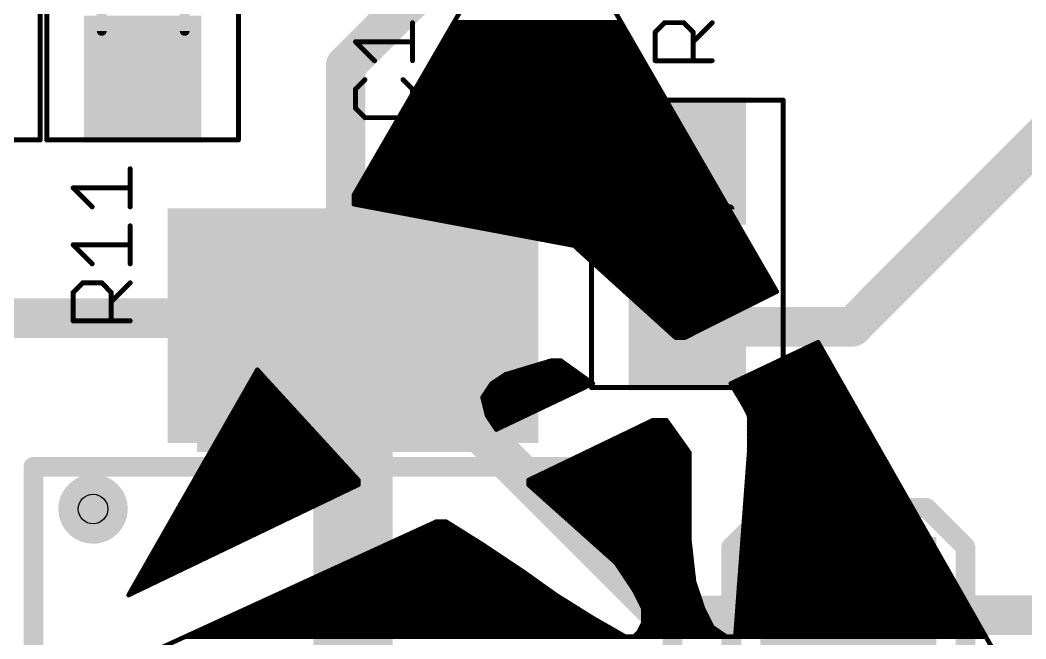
# Model space of a CAD drawing. Header units: inches. Extents: x 45 to 322, y 27 to 227.
# Drawn here: x 291.85 to 302.17, y 82.46 to 88.8 of the extents above; entities that cross this region are included whole.
import ezdxf

# ---------------------------------------------------------------- set-up
doc = ezdxf.new("R2010")
doc.units = ezdxf.units.IN
doc.header["$MEASUREMENT"] = 0
for name, color, linetype in [('1', 22, 'Continuous'), ('18', 82, 'Continuous'), ('21', 253, 'Continuous'), ('22', 253, 'Continuous'), ('23', 7, 'Continuous'), ('25', 253, 'Continuous'), ('29', 253, 'Continuous'), ('31', 253, 'Continuous'), ('35', 253, 'Continuous'), ('39', 22, 'Continuous'), ('44', 253, 'Continuous'), ('51', 253, 'Continuous')]:
    doc.layers.add(name, color=color, linetype=linetype)

# ---------------------------------------------------------------- blocks, each defined once
blk = doc.blocks.new('RECT')
blk.add_solid([(-0.5, -0.5), (0.5, -0.5), (-0.5, 0.5), (0.5, 0.5)])
blk = doc.blocks.new('ROUNDV')
at = {"const_width": 0.5}
blk.add_lwpolyline([(0, -0.25, 1), (0, 0.25, 1), (0, -0.25)], format="xyb", dxfattribs=at)

msp = doc.modelspace()

# ---------------------------------------------------------------- linework, layer by layer
msp.add_spline([(284.592, 226.968), (322.092, 126.968), (284.592, 26.968)], degree=3)
at = {"layer": '1'}
for points, const_width in [([(295.192, 88.339), (296.157, 89.304)], 0.406), ([(295.192, 85.748), (295.192, 88.339)], 0.406), ([(300.387, 85.66), (302.507, 87.78)], 0.406), ([(295.268, 85.672), (295.268, 79.474)], 0.813), ([(290.061, 85.748), (295.192, 85.748)], 0.406), ([(295.192, 85.748), (295.268, 85.672)], 0.406), ([(295.268, 85.672), (295.471, 85.672)], 0.406), ([(295.471, 85.672), (298.443, 82.7)], 0.406), ([(298.697, 85.66), (300.387, 85.66)], 0.406), ([(298.443, 82.7), (300.345, 82.7)], 0.406), ([(300.345, 82.7), (300.348, 82.703)], 0.406), ([(300.348, 82.703), (302.613, 82.703)], 0.406)]:
    msp.add_lwpolyline(points, dxfattribs=dict(at, const_width=const_width))
for points, const_width in [([(295.294, 88.339, 1), (295.09, 88.339)], 0.203), ([(295.12, 88.411, 1), (295.264, 88.267)], 0.203), ([(295.471, 85.672, 1), (295.065, 85.672)], 0.406), ([(295.264, 85.82, 1), (295.12, 85.676)], 0.203), ([(295.192, 85.646, 1), (295.192, 85.849)], 0.203), ([(295.09, 85.748, 1), (295.294, 85.748)], 0.203), ([(295.268, 85.773, 1), (295.268, 85.57)], 0.203), ([(295.196, 85.6, 1), (295.34, 85.744)], 0.203), ([(295.543, 85.744, 1), (295.399, 85.6)], 0.203), ([(295.471, 85.57, 1), (295.471, 85.773)], 0.203), ([(298.697, 85.761, 1), (298.697, 85.558)], 0.203), ([(300.315, 85.732, 1), (300.459, 85.588)], 0.203), ([(300.387, 85.558, 1), (300.387, 85.761)], 0.203), ([(298.443, 82.801, 1), (298.443, 82.598)], 0.203), ([(298.371, 82.628, 1), (298.515, 82.772)], 0.203), ([(300.273, 82.772, 1), (300.417, 82.628)], 0.203), ([(300.348, 82.804, 1), (300.348, 82.601)], 0.203), ([(300.42, 82.631, 1), (300.276, 82.775)], 0.203), ([(300.345, 82.598, 1), (300.345, 82.801)], 0.203)]:
    msp.add_lwpolyline(points, format="xyb", dxfattribs=dict(at, const_width=const_width))
at = {"layer": '21', "const_width": 0.203}
for points in [[(291.991, 80.922), (291.991, 84.224)], [(291.991, 84.224), (298.545, 84.224)], [(298.545, 84.224), (298.545, 80.922)], [(299.548, 83.803), (299.148, 83.403)], [(301.148, 83.803), (299.548, 83.803)], [(301.548, 83.403), (301.148, 83.803)], [(299.148, 83.403), (299.148, 82.303)], [(301.548, 82.303), (301.548, 83.403)]]:
    msp.add_lwpolyline(points, dxfattribs=at)
at = {"layer": '21', "const_width": 0.102}
for points in [[(292.042, 84.224, 1), (291.941, 84.224)], [(291.991, 84.275, 1), (291.991, 84.173)], [(298.595, 84.224, 1), (298.494, 84.224)], [(298.545, 84.173, 1), (298.545, 84.275)], [(299.548, 83.854, 1), (299.548, 83.752)], [(299.584, 83.767, 1), (299.512, 83.839)], [(301.184, 83.839, 1), (301.112, 83.767)], [(301.148, 83.752, 1), (301.148, 83.854)], [(299.199, 83.403, 1), (299.097, 83.403)], [(299.112, 83.439, 1), (299.184, 83.367)], [(301.599, 83.403, 1), (301.497, 83.403)], [(301.512, 83.367, 1), (301.584, 83.439)]]:
    msp.add_lwpolyline(points, format="xyb", dxfattribs=at)
at = {"layer": '22', "const_width": 0.047}
for points in [[(297.162, 90.264), (295.276, 87.011)], [(299.613, 86.021), (297.162, 90.264)], [(298.046, 88.734), (296.275, 88.734)], [(298.018, 88.781), (296.302, 88.781)], [(298.127, 88.593), (296.193, 88.593)], [(298.1, 88.64), (296.22, 88.64)], [(298.073, 88.687), (296.248, 88.687)], [(298.181, 88.499), (296.139, 88.499)], [(298.154, 88.546), (296.166, 88.546)], [(298.236, 88.405), (296.084, 88.405)], [(298.208, 88.452), (296.111, 88.452)], [(298.29, 88.311), (296.03, 88.311)], [(298.263, 88.358), (296.057, 88.358)], [(298.344, 88.217), (295.975, 88.217)], [(298.317, 88.264), (296.002, 88.264)], [(298.426, 88.076), (295.893, 88.076)], [(298.399, 88.123), (295.921, 88.123)], [(298.371, 88.17), (295.948, 88.17)], [(298.48, 87.982), (295.839, 87.982)], [(298.453, 88.029), (295.866, 88.029)], [(298.534, 87.888), (295.784, 87.888)], [(298.507, 87.935), (295.812, 87.935)], [(298.589, 87.794), (295.73, 87.794)], [(298.561, 87.841), (295.757, 87.841)], [(298.643, 87.7), (295.675, 87.7)], [(298.616, 87.747), (295.703, 87.747)], [(298.724, 87.559), (295.594, 87.559)], [(298.697, 87.606), (295.621, 87.606)], [(298.67, 87.653), (295.648, 87.653)], [(298.779, 87.465), (295.539, 87.465)], [(298.752, 87.512), (295.566, 87.512)], [(298.833, 87.371), (295.485, 87.371)], [(298.806, 87.418), (295.512, 87.418)], [(298.887, 87.277), (295.43, 87.277)], [(298.86, 87.324), (295.458, 87.324)], [(298.942, 87.183), (295.376, 87.183)], [(298.915, 87.23), (295.403, 87.23)], [(299.023, 87.042), (295.294, 87.042)], [(298.996, 87.089), (295.321, 87.089)], [(298.969, 87.136), (295.349, 87.136)], [(295.276, 87.011), (295.276, 86.917)], [(299.05, 86.995), (295.276, 86.995)], [(299.077, 86.948), (295.276, 86.948)], [(295.276, 86.917), (297.539, 86.492)], [(299.105, 86.901), (295.36, 86.901)], [(299.132, 86.854), (295.61, 86.854)], [(299.159, 86.807), (295.861, 86.807)], [(299.186, 86.76), (296.112, 86.76)], [(299.213, 86.713), (296.362, 86.713)], [(299.24, 86.666), (296.613, 86.666)], [(299.268, 86.619), (296.864, 86.619)], [(299.295, 86.572), (297.114, 86.572)], [(299.322, 86.525), (297.365, 86.525)], [(297.539, 86.492), (297.586, 86.445)], [(299.349, 86.478), (297.553, 86.478)], [(297.586, 86.445), (298.576, 85.549)], [(299.376, 86.431), (297.602, 86.431)], [(299.403, 86.384), (297.654, 86.384)], [(299.43, 86.337), (297.706, 86.337)], [(299.458, 86.29), (297.758, 86.29)], [(299.485, 86.243), (297.81, 86.243)], [(299.512, 86.196), (297.861, 86.196)], [(299.539, 86.149), (297.913, 86.149)], [(299.566, 86.102), (297.965, 86.102)], [(299.593, 86.055), (298.017, 86.055)], [(299.587, 86.008), (298.069, 86.008)], [(298.67, 85.549), (299.613, 86.021)], [(299.493, 85.961), (298.121, 85.961)], [(299.399, 85.914), (298.173, 85.914)], [(299.305, 85.867), (298.225, 85.867)], [(299.211, 85.82), (298.277, 85.82)], [(299.117, 85.773), (298.329, 85.773)], [(299.023, 85.726), (298.381, 85.726)], [(298.929, 85.679), (298.433, 85.679)], [(298.835, 85.632), (298.485, 85.632)], [(298.741, 85.585), (298.537, 85.585)], [(298.576, 85.549), (298.67, 85.549)], [(300.037, 85.502), (299.142, 85.078)], [(300.044, 85.491), (300.013, 85.491)], [(302.159, 81.778), (300.037, 85.502)], [(300.097, 85.397), (299.815, 85.397)], [(300.071, 85.444), (299.914, 85.444)], [(297.303, 85.314), (296.832, 85.172)], [(297.413, 85.303), (297.267, 85.303)], [(297.397, 85.314), (297.303, 85.314)], [(297.727, 85.078), (297.397, 85.314)], [(300.151, 85.303), (299.616, 85.303)], [(300.124, 85.35), (299.716, 85.35)], [(294.286, 85.219), (292.966, 82.91)], [(294.296, 85.209), (294.28, 85.209)], [(295.323, 84.088), (294.286, 85.219)], [(297.544, 85.209), (296.953, 85.209)], [(297.478, 85.256), (297.11, 85.256)], [(300.204, 85.209), (299.418, 85.209)], [(300.178, 85.256), (299.517, 85.256)], [(294.382, 85.115), (294.226, 85.115)], [(294.339, 85.162), (294.253, 85.162)], [(296.69, 85.078), (296.596, 84.937)], [(296.832, 85.172), (296.69, 85.078)], [(296.737, 84.607), (297.727, 85.078)], [(297.676, 85.115), (296.745, 85.115)], [(297.61, 85.162), (296.816, 85.162)], [(299.142, 85.078), (299.283, 84.842)], [(300.258, 85.115), (299.219, 85.115)], [(300.231, 85.162), (299.319, 85.162)], [(294.511, 84.974), (294.146, 84.974)], [(294.468, 85.021), (294.173, 85.021)], [(294.425, 85.068), (294.199, 85.068)], [(297.509, 84.974), (296.621, 84.974)], [(297.607, 85.021), (296.652, 85.021)], [(297.706, 85.068), (296.683, 85.068)], [(300.285, 85.068), (299.148, 85.068)], [(300.312, 85.021), (299.176, 85.021)], [(300.338, 84.974), (299.204, 84.974)], [(294.597, 84.88), (294.092, 84.88)], [(294.554, 84.927), (294.119, 84.927)], [(296.596, 84.937), (296.643, 84.748)], [(297.41, 84.927), (296.598, 84.927)], [(297.311, 84.88), (296.61, 84.88)], [(300.365, 84.927), (299.232, 84.927)], [(300.392, 84.88), (299.261, 84.88)], [(294.684, 84.786), (294.038, 84.786)], [(294.64, 84.833), (294.065, 84.833)], [(297.212, 84.833), (296.622, 84.833)], [(297.114, 84.786), (296.634, 84.786)], [(299.283, 84.842), (299.33, 84.748)], [(300.419, 84.833), (299.288, 84.833)], [(300.445, 84.786), (299.311, 84.786)], [(294.77, 84.692), (293.985, 84.692)], [(294.727, 84.739), (294.011, 84.739)], [(296.643, 84.748), (296.737, 84.607)], [(297.015, 84.739), (296.649, 84.739)], [(296.916, 84.692), (296.681, 84.692)], [(298.34, 84.701), (297.067, 84.088)], [(298.488, 84.692), (298.322, 84.692)], [(298.482, 84.701), (298.34, 84.701)], [(298.717, 84.371), (298.482, 84.701)], [(299.33, 84.748), (299.33, 84.371)], [(300.472, 84.739), (299.33, 84.739)], [(300.499, 84.692), (299.33, 84.692)], [(294.856, 84.598), (293.931, 84.598)], [(294.813, 84.645), (293.958, 84.645)], [(296.818, 84.645), (296.712, 84.645)], [(298.555, 84.598), (298.126, 84.598)], [(298.522, 84.645), (298.224, 84.645)], [(300.526, 84.645), (299.33, 84.645)], [(300.553, 84.598), (299.33, 84.598)], [(294.942, 84.504), (293.877, 84.504)], [(294.899, 84.551), (293.904, 84.551)], [(298.622, 84.504), (297.931, 84.504)], [(298.589, 84.551), (298.029, 84.551)], [(300.579, 84.551), (299.33, 84.551)], [(300.606, 84.504), (299.33, 84.504)], [(295.071, 84.363), (293.797, 84.363)], [(295.028, 84.41), (293.823, 84.41)], [(294.985, 84.457), (293.85, 84.457)], [(298.717, 84.363), (297.638, 84.363)], [(298.69, 84.41), (297.736, 84.41)], [(298.656, 84.457), (297.833, 84.457)], [(298.717, 83.475), (298.717, 84.371)], [(299.33, 84.371), (299.189, 82.485)], [(300.686, 84.363), (299.33, 84.363)], [(300.633, 84.457), (299.33, 84.457)], [(300.66, 84.41), (299.33, 84.41)], [(295.157, 84.269), (293.743, 84.269)], [(295.114, 84.316), (293.77, 84.316)], [(298.717, 84.269), (297.443, 84.269)], [(298.717, 84.316), (297.541, 84.316)], [(300.74, 84.269), (299.322, 84.269)], [(300.713, 84.316), (299.326, 84.316)], [(295.244, 84.175), (293.689, 84.175)], [(295.201, 84.222), (293.716, 84.222)], [(298.717, 84.175), (297.248, 84.175)], [(298.717, 84.222), (297.345, 84.222)], [(300.793, 84.175), (299.315, 84.175)], [(300.767, 84.222), (299.319, 84.222)], [(295.323, 84.081), (293.635, 84.081)], [(295.287, 84.128), (293.662, 84.128)], [(295.323, 84.041), (295.323, 84.088)], [(297.067, 84.088), (297.067, 84.041)], [(298.717, 84.081), (297.067, 84.081)], [(298.717, 84.128), (297.15, 84.128)], [(300.847, 84.081), (299.308, 84.081)], [(300.82, 84.128), (299.312, 84.128)], [(292.966, 82.91), (295.323, 84.041)], [(295.21, 83.987), (293.582, 83.987)], [(295.308, 84.034), (293.609, 84.034)], [(297.067, 84.041), (297.963, 83.24)], [(298.717, 84.034), (297.075, 84.034)], [(298.717, 83.987), (297.128, 83.987)], [(300.901, 83.987), (299.301, 83.987)], [(300.874, 84.034), (299.305, 84.034)], [(294.917, 83.846), (293.501, 83.846)], [(295.015, 83.893), (293.528, 83.893)], [(295.113, 83.94), (293.555, 83.94)], [(298.717, 83.94), (297.18, 83.94)], [(298.717, 83.893), (297.233, 83.893)], [(298.717, 83.846), (297.285, 83.846)], [(300.981, 83.846), (299.291, 83.846)], [(300.954, 83.893), (299.294, 83.893)], [(300.927, 83.94), (299.298, 83.94)], [(294.721, 83.752), (293.447, 83.752)], [(294.819, 83.799), (293.474, 83.799)], [(298.717, 83.799), (297.338, 83.799)], [(298.717, 83.752), (297.391, 83.752)], [(301.034, 83.752), (299.284, 83.752)], [(301.008, 83.799), (299.287, 83.799)], [(296.125, 83.664), (292.212, 81.872)], [(294.525, 83.658), (293.394, 83.658)], [(294.623, 83.705), (293.421, 83.705)], [(296.228, 83.658), (296.112, 83.658)], [(296.219, 83.664), (296.125, 83.664)], [(296.596, 83.428), (296.219, 83.664)], [(298.717, 83.705), (297.443, 83.705)], [(298.717, 83.658), (297.496, 83.658)], [(301.088, 83.658), (299.277, 83.658)], [(301.061, 83.705), (299.28, 83.705)], [(294.329, 83.564), (293.34, 83.564)], [(294.427, 83.611), (293.367, 83.611)], [(296.379, 83.564), (295.906, 83.564)], [(296.303, 83.611), (296.009, 83.611)], [(298.717, 83.611), (297.548, 83.611)], [(298.717, 83.564), (297.601, 83.564)], [(301.141, 83.564), (299.27, 83.564)], [(301.115, 83.611), (299.273, 83.611)], [(294.133, 83.47), (293.286, 83.47)], [(294.231, 83.517), (293.313, 83.517)], [(296.529, 83.47), (295.701, 83.47)], [(296.454, 83.517), (295.804, 83.517)], [(297.02, 83.145), (296.596, 83.428)], [(298.717, 83.517), (297.653, 83.517)], [(298.718, 83.47), (297.706, 83.47)], [(298.764, 83.051), (298.717, 83.475)], [(301.195, 83.47), (299.263, 83.47)], [(301.168, 83.517), (299.266, 83.517)], [(293.84, 83.329), (293.206, 83.329)], [(293.938, 83.376), (293.233, 83.376)], [(294.035, 83.423), (293.259, 83.423)], [(296.745, 83.329), (295.393, 83.329)], [(296.674, 83.376), (295.496, 83.376)], [(296.604, 83.423), (295.598, 83.423)], [(298.723, 83.423), (297.758, 83.423)], [(298.728, 83.376), (297.811, 83.376)], [(298.734, 83.329), (297.863, 83.329)], [(301.275, 83.329), (299.252, 83.329)], [(301.249, 83.376), (299.256, 83.376)], [(301.222, 83.423), (299.259, 83.423)], [(293.644, 83.235), (293.152, 83.235)], [(293.742, 83.282), (293.179, 83.282)], [(296.886, 83.235), (295.188, 83.235)], [(296.815, 83.282), (295.29, 83.282)], [(298.739, 83.282), (297.916, 83.282)], [(297.963, 83.24), (298.152, 82.957)], [(298.744, 83.235), (297.966, 83.235)], [(301.329, 83.235), (299.245, 83.235)], [(301.302, 83.282), (299.248, 83.282)], [(293.448, 83.141), (293.098, 83.141)], [(293.546, 83.188), (293.125, 83.188)], [(297.026, 83.141), (294.982, 83.141)], [(296.956, 83.188), (295.085, 83.188)], [(297.35, 82.91), (297.02, 83.145)], [(298.749, 83.188), (297.998, 83.188)], [(298.754, 83.141), (298.029, 83.141)], [(301.382, 83.141), (299.238, 83.141)], [(301.356, 83.188), (299.241, 83.188)], [(293.252, 83.047), (293.045, 83.047)], [(293.35, 83.094), (293.071, 83.094)], [(297.158, 83.047), (294.777, 83.047)], [(297.092, 83.094), (294.88, 83.094)], [(298.76, 83.094), (298.06, 83.094)], [(298.766, 83.047), (298.092, 83.047)], [(298.859, 82.768), (298.764, 83.051)], [(301.436, 83.047), (299.231, 83.047)], [(301.409, 83.094), (299.234, 83.094)], [(293.056, 82.953), (292.991, 82.953)], [(293.154, 83), (293.018, 83)], [(297.29, 82.953), (294.572, 82.953)], [(297.224, 83), (294.674, 83)], [(298.781, 83), (298.123, 83)], [(298.152, 82.957), (298.246, 82.768)], [(298.797, 82.953), (298.154, 82.953)], [(301.49, 82.953), (299.224, 82.953)], [(301.463, 83), (299.227, 83)], [(297.507, 82.812), (294.264, 82.812)], [(297.431, 82.859), (294.366, 82.859)], [(297.356, 82.906), (294.469, 82.906)], [(297.727, 82.674), (297.35, 82.91)], [(298.813, 82.906), (298.177, 82.906)], [(298.829, 82.859), (298.201, 82.859)], [(298.844, 82.812), (298.224, 82.812)], [(301.57, 82.812), (299.213, 82.812)], [(301.543, 82.859), (299.217, 82.859)], [(301.516, 82.906), (299.22, 82.906)], [(297.657, 82.718), (294.058, 82.718)], [(297.582, 82.765), (294.161, 82.765)], [(298.246, 82.768), (298.246, 82.627)], [(298.86, 82.765), (298.246, 82.765)], [(298.884, 82.718), (298.246, 82.718)], [(298.953, 82.58), (298.859, 82.768)], [(301.623, 82.718), (299.206, 82.718)], [(301.597, 82.765), (299.21, 82.765)], [(297.815, 82.624), (293.853, 82.624)], [(297.733, 82.671), (293.956, 82.671)], [(298.057, 82.485), (297.727, 82.674)], [(298.246, 82.627), (298.199, 82.532)], [(298.931, 82.624), (298.245, 82.624)], [(298.907, 82.671), (298.246, 82.671)], [(301.677, 82.624), (299.199, 82.624)], [(301.65, 82.671), (299.203, 82.671)], [(297.979, 82.53), (293.648, 82.53)], [(297.897, 82.577), (293.75, 82.577)], [(298.199, 82.532), (298.152, 82.485)], [(299.028, 82.53), (298.196, 82.53)], [(298.957, 82.577), (298.221, 82.577)], [(299.094, 82.485), (298.953, 82.58)], [(301.73, 82.53), (299.192, 82.53)], [(301.704, 82.577), (299.196, 82.577)], [(301.757, 82.483), (293.545, 82.483)], [(298.152, 82.485), (298.057, 82.485)], [(299.189, 82.485), (299.094, 82.485)]]:
    msp.add_lwpolyline(points, dxfattribs=at)
at = {"layer": '22', "const_width": 0.0235}
for points in [[(296.275, 88.746, 1), (296.275, 88.722)], [(296.302, 88.793, 1), (296.302, 88.769)], [(298.018, 88.769, 1), (298.018, 88.793)], [(298.046, 88.722, 1), (298.046, 88.746)], [(296.193, 88.605, 1), (296.193, 88.581)], [(296.22, 88.652, 1), (296.22, 88.628)], [(296.248, 88.699, 1), (296.248, 88.675)], [(298.073, 88.675, 1), (298.073, 88.699)], [(298.1, 88.628, 1), (298.1, 88.652)], [(298.127, 88.581, 1), (298.127, 88.605)], [(296.139, 88.511, 1), (296.139, 88.487)], [(296.166, 88.558, 1), (296.166, 88.534)], [(298.154, 88.534, 1), (298.154, 88.558)], [(298.181, 88.487, 1), (298.181, 88.511)], [(296.084, 88.417, 1), (296.084, 88.393)], [(296.111, 88.464, 1), (296.111, 88.44)], [(298.208, 88.44, 1), (298.208, 88.464)], [(298.236, 88.393, 1), (298.236, 88.417)], [(296.03, 88.323, 1), (296.03, 88.299)], [(296.057, 88.37, 1), (296.057, 88.346)], [(298.263, 88.346, 1), (298.263, 88.37)], [(298.29, 88.299, 1), (298.29, 88.323)], [(295.975, 88.229, 1), (295.975, 88.205)], [(296.002, 88.276, 1), (296.002, 88.252)], [(298.317, 88.252, 1), (298.317, 88.276)], [(298.344, 88.205, 1), (298.344, 88.229)], [(295.893, 88.088, 1), (295.893, 88.064)], [(295.921, 88.135, 1), (295.921, 88.111)], [(295.948, 88.182, 1), (295.948, 88.158)], [(298.371, 88.158, 1), (298.371, 88.182)], [(298.399, 88.111, 1), (298.399, 88.135)], [(298.426, 88.064, 1), (298.426, 88.088)], [(295.839, 87.994, 1), (295.839, 87.97)], [(295.866, 88.041, 1), (295.866, 88.017)], [(298.453, 88.017, 1), (298.453, 88.041)], [(298.48, 87.97, 1), (298.48, 87.994)], [(295.784, 87.9, 1), (295.784, 87.876)], [(295.812, 87.947, 1), (295.812, 87.923)], [(298.507, 87.923, 1), (298.507, 87.947)], [(298.534, 87.876, 1), (298.534, 87.9)], [(295.73, 87.806, 1), (295.73, 87.782)], [(295.757, 87.853, 1), (295.757, 87.829)], [(298.561, 87.829, 1), (298.561, 87.853)], [(298.589, 87.782, 1), (298.589, 87.806)], [(295.675, 87.712, 1), (295.675, 87.688)], [(295.703, 87.759, 1), (295.703, 87.735)], [(298.616, 87.735, 1), (298.616, 87.759)], [(298.643, 87.688, 1), (298.643, 87.712)], [(295.594, 87.571, 1), (295.594, 87.547)], [(295.621, 87.618, 1), (295.621, 87.594)], [(295.648, 87.665, 1), (295.648, 87.641)], [(298.67, 87.641, 1), (298.67, 87.665)], [(298.697, 87.594, 1), (298.697, 87.618)], [(298.724, 87.547, 1), (298.724, 87.571)], [(295.539, 87.477, 1), (295.539, 87.453)], [(295.566, 87.524, 1), (295.566, 87.5)], [(298.752, 87.5, 1), (298.752, 87.524)], [(298.779, 87.453, 1), (298.779, 87.477)], [(295.485, 87.383, 1), (295.485, 87.359)], [(295.512, 87.43, 1), (295.512, 87.406)], [(298.806, 87.406, 1), (298.806, 87.43)], [(298.833, 87.359, 1), (298.833, 87.383)], [(295.43, 87.289, 1), (295.43, 87.265)], [(295.458, 87.336, 1), (295.458, 87.312)], [(298.86, 87.312, 1), (298.86, 87.336)], [(298.887, 87.265, 1), (298.887, 87.289)], [(295.376, 87.195, 1), (295.376, 87.171)], [(295.403, 87.242, 1), (295.403, 87.218)], [(298.915, 87.218, 1), (298.915, 87.242)], [(298.942, 87.171, 1), (298.942, 87.195)], [(295.294, 87.054, 1), (295.294, 87.03)], [(295.321, 87.101, 1), (295.321, 87.077)], [(295.349, 87.148, 1), (295.349, 87.124)], [(298.969, 87.124, 1), (298.969, 87.148)], [(298.996, 87.077, 1), (298.996, 87.101)], [(299.023, 87.03, 1), (299.023, 87.054)], [(295.288, 87.011, 1), (295.264, 87.011)], [(295.266, 87.017, 1), (295.286, 87.005)], [(295.276, 87.007, 1), (295.276, 86.983)], [(295.276, 86.96, 1), (295.276, 86.936)], [(299.05, 86.983, 1), (299.05, 87.007)], [(299.077, 86.936, 1), (299.077, 86.96)], [(295.278, 86.928, 1), (295.274, 86.905)], [(295.264, 86.917, 1), (295.288, 86.917)], [(295.36, 86.913, 1), (295.36, 86.889)], [(295.61, 86.866, 1), (295.61, 86.842)], [(299.105, 86.889, 1), (299.105, 86.913)], [(299.132, 86.842, 1), (299.132, 86.866)], [(295.861, 86.819, 1), (295.861, 86.795)], [(296.112, 86.772, 1), (296.112, 86.748)], [(299.159, 86.795, 1), (299.159, 86.819)], [(299.186, 86.748, 1), (299.186, 86.772)], [(296.362, 86.725, 1), (296.362, 86.701)], [(296.613, 86.678, 1), (296.613, 86.654)], [(299.213, 86.701, 1), (299.213, 86.725)], [(299.24, 86.654, 1), (299.24, 86.678)], [(296.864, 86.631, 1), (296.864, 86.607)], [(297.114, 86.584, 1), (297.114, 86.56)], [(297.365, 86.537, 1), (297.365, 86.513)], [(299.268, 86.607, 1), (299.268, 86.631)], [(299.295, 86.56, 1), (299.295, 86.584)], [(299.322, 86.513, 1), (299.322, 86.537)], [(297.547, 86.501, 1), (297.531, 86.484)], [(297.537, 86.481, 1), (297.541, 86.504)], [(297.553, 86.49, 1), (297.553, 86.466)], [(297.594, 86.454, 1), (297.578, 86.436)], [(297.578, 86.437, 1), (297.594, 86.453)], [(297.602, 86.443, 1), (297.602, 86.419)], [(299.349, 86.466, 1), (299.349, 86.49)], [(299.376, 86.419, 1), (299.376, 86.443)], [(297.654, 86.396, 1), (297.654, 86.372)], [(297.706, 86.349, 1), (297.706, 86.325)], [(299.403, 86.372, 1), (299.403, 86.396)], [(299.43, 86.325, 1), (299.43, 86.349)], [(297.758, 86.302, 1), (297.758, 86.278)], [(297.81, 86.255, 1), (297.81, 86.231)], [(299.458, 86.278, 1), (299.458, 86.302)], [(299.485, 86.231, 1), (299.485, 86.255)], [(297.861, 86.208, 1), (297.861, 86.184)], [(297.913, 86.161, 1), (297.913, 86.137)], [(299.512, 86.184, 1), (299.512, 86.208)], [(299.539, 86.137, 1), (299.539, 86.161)], [(297.965, 86.114, 1), (297.965, 86.09)], [(298.017, 86.067, 1), (298.017, 86.043)], [(298.069, 86.02, 1), (298.069, 85.996)], [(299.566, 86.09, 1), (299.566, 86.114)], [(299.587, 85.996, 1), (299.587, 86.02)], [(299.593, 86.043, 1), (299.593, 86.067)], [(299.603, 86.015, 1), (299.623, 86.027)], [(299.618, 86.01, 1), (299.608, 86.031)], [(298.121, 85.973, 1), (298.121, 85.949)], [(298.173, 85.926, 1), (298.173, 85.902)], [(299.399, 85.902, 1), (299.399, 85.926)], [(299.493, 85.949, 1), (299.493, 85.973)], [(298.225, 85.879, 1), (298.225, 85.855)], [(298.277, 85.832, 1), (298.277, 85.808)], [(299.211, 85.808, 1), (299.211, 85.832)], [(299.305, 85.855, 1), (299.305, 85.879)], [(298.329, 85.785, 1), (298.329, 85.761)], [(298.381, 85.738, 1), (298.381, 85.714)], [(299.023, 85.714, 1), (299.023, 85.738)], [(299.117, 85.761, 1), (299.117, 85.785)], [(298.433, 85.691, 1), (298.433, 85.667)], [(298.485, 85.644, 1), (298.485, 85.62)], [(298.835, 85.62, 1), (298.835, 85.644)], [(298.929, 85.667, 1), (298.929, 85.691)], [(298.537, 85.597, 1), (298.537, 85.573)], [(298.576, 85.561, 1), (298.576, 85.538)], [(298.568, 85.541, 1), (298.584, 85.558)], [(298.665, 85.56, 1), (298.676, 85.539)], [(298.67, 85.538, 1), (298.67, 85.561)], [(298.741, 85.573, 1), (298.741, 85.597)], [(300.013, 85.503, 1), (300.013, 85.479)], [(300.048, 85.508, 1), (300.027, 85.496)], [(300.042, 85.492, 1), (300.032, 85.513)], [(300.044, 85.479, 1), (300.044, 85.503)], [(299.815, 85.409, 1), (299.815, 85.385)], [(299.914, 85.456, 1), (299.914, 85.432)], [(300.071, 85.432, 1), (300.071, 85.456)], [(300.097, 85.385, 1), (300.097, 85.409)], [(297.267, 85.315, 1), (297.267, 85.291)], [(297.303, 85.325, 1), (297.303, 85.302)], [(297.307, 85.302, 1), (297.3, 85.325)], [(297.404, 85.323, 1), (297.391, 85.304)], [(297.397, 85.302, 1), (297.397, 85.325)], [(297.413, 85.291, 1), (297.413, 85.315)], [(299.616, 85.315, 1), (299.616, 85.291)], [(299.716, 85.362, 1), (299.716, 85.338)], [(300.124, 85.338, 1), (300.124, 85.362)], [(300.151, 85.291, 1), (300.151, 85.315)], [(294.28, 85.221, 1), (294.28, 85.197)], [(294.295, 85.227, 1), (294.277, 85.212)], [(294.296, 85.214, 1), (294.276, 85.225)], [(294.296, 85.197, 1), (294.296, 85.221)], [(296.953, 85.221, 1), (296.953, 85.197)], [(297.11, 85.268, 1), (297.11, 85.244)], [(297.478, 85.244, 1), (297.478, 85.268)], [(297.544, 85.197, 1), (297.544, 85.221)], [(299.418, 85.221, 1), (299.418, 85.197)], [(299.517, 85.268, 1), (299.517, 85.244)], [(300.178, 85.244, 1), (300.178, 85.268)], [(300.204, 85.197, 1), (300.204, 85.221)], [(294.226, 85.127, 1), (294.226, 85.103)], [(294.253, 85.174, 1), (294.253, 85.15)], [(294.339, 85.15, 1), (294.339, 85.174)], [(294.382, 85.103, 1), (294.382, 85.127)], [(296.7, 85.072, 1), (296.68, 85.085)], [(296.745, 85.127, 1), (296.745, 85.103)], [(296.816, 85.174, 1), (296.816, 85.15)], [(296.828, 85.184, 1), (296.835, 85.161)], [(296.838, 85.163, 1), (296.825, 85.182)], [(297.61, 85.15, 1), (297.61, 85.174)], [(297.676, 85.103, 1), (297.676, 85.127)], [(297.732, 85.067, 1), (297.722, 85.089)], [(299.152, 85.084, 1), (299.132, 85.072)], [(299.219, 85.127, 1), (299.219, 85.103)], [(299.319, 85.174, 1), (299.319, 85.15)], [(300.231, 85.15, 1), (300.231, 85.174)], [(300.258, 85.103, 1), (300.258, 85.127)], [(294.146, 84.986, 1), (294.146, 84.962)], [(294.173, 85.033, 1), (294.173, 85.009)], [(294.199, 85.08, 1), (294.199, 85.056)], [(294.425, 85.056, 1), (294.425, 85.08)], [(294.468, 85.009, 1), (294.468, 85.033)], [(294.511, 84.962, 1), (294.511, 84.986)], [(296.621, 84.986, 1), (296.621, 84.962)], [(296.652, 85.033, 1), (296.652, 85.009)], [(296.683, 85.08, 1), (296.683, 85.056)], [(296.684, 85.088, 1), (296.697, 85.068)], [(297.509, 84.962, 1), (297.509, 84.986)], [(297.607, 85.009, 1), (297.607, 85.033)], [(297.706, 85.056, 1), (297.706, 85.08)], [(297.721, 85.068, 1), (297.734, 85.088)], [(299.137, 85.089, 1), (299.147, 85.067)], [(299.148, 85.08, 1), (299.148, 85.056)], [(299.176, 85.033, 1), (299.176, 85.009)], [(299.204, 84.986, 1), (299.204, 84.962)], [(300.285, 85.056, 1), (300.285, 85.08)], [(300.312, 85.009, 1), (300.312, 85.033)], [(300.338, 84.962, 1), (300.338, 84.986)], [(294.092, 84.892, 1), (294.092, 84.868)], [(294.119, 84.939, 1), (294.119, 84.915)], [(294.554, 84.915, 1), (294.554, 84.939)], [(294.597, 84.868, 1), (294.597, 84.892)], [(296.607, 84.94, 1), (296.585, 84.934)], [(296.586, 84.943, 1), (296.606, 84.93)], [(296.598, 84.939, 1), (296.598, 84.915)], [(296.61, 84.892, 1), (296.61, 84.868)], [(297.311, 84.868, 1), (297.311, 84.892)], [(297.41, 84.915, 1), (297.41, 84.939)], [(299.232, 84.939, 1), (299.232, 84.915)], [(299.261, 84.892, 1), (299.261, 84.868)], [(300.365, 84.915, 1), (300.365, 84.939)], [(300.392, 84.868, 1), (300.392, 84.892)], [(294.038, 84.798, 1), (294.038, 84.774)], [(294.065, 84.845, 1), (294.065, 84.821)], [(294.64, 84.821, 1), (294.64, 84.845)], [(294.684, 84.774, 1), (294.684, 84.798)], [(296.622, 84.845, 1), (296.622, 84.821)], [(296.634, 84.798, 1), (296.634, 84.774)], [(297.114, 84.774, 1), (297.114, 84.798)], [(297.212, 84.821, 1), (297.212, 84.845)], [(299.294, 84.848, 1), (299.273, 84.837)], [(299.273, 84.836, 1), (299.293, 84.848)], [(299.288, 84.845, 1), (299.288, 84.821)], [(299.311, 84.798, 1), (299.311, 84.774)], [(300.419, 84.821, 1), (300.419, 84.845)], [(300.445, 84.774, 1), (300.445, 84.798)], [(293.985, 84.704, 1), (293.985, 84.68)], [(294.011, 84.751, 1), (294.011, 84.727)], [(294.727, 84.727, 1), (294.727, 84.751)], [(294.77, 84.68, 1), (294.77, 84.704)], [(296.653, 84.755, 1), (296.633, 84.742)], [(296.632, 84.745, 1), (296.655, 84.751)], [(296.649, 84.751, 1), (296.649, 84.727)], [(296.681, 84.704, 1), (296.681, 84.68)], [(296.916, 84.68, 1), (296.916, 84.704)], [(297.015, 84.727, 1), (297.015, 84.751)], [(298.322, 84.704, 1), (298.322, 84.68)], [(298.34, 84.713, 1), (298.34, 84.689)], [(298.345, 84.69, 1), (298.335, 84.711)], [(298.491, 84.708, 1), (298.472, 84.694)], [(298.482, 84.689, 1), (298.482, 84.713)], [(298.488, 84.68, 1), (298.488, 84.704)], [(299.342, 84.748, 1), (299.318, 84.748)], [(299.33, 84.751, 1), (299.33, 84.727)], [(299.33, 84.704, 1), (299.33, 84.68)], [(299.32, 84.743, 1), (299.341, 84.753)], [(300.472, 84.727, 1), (300.472, 84.751)], [(300.499, 84.68, 1), (300.499, 84.704)], [(293.931, 84.61, 1), (293.931, 84.586)], [(293.958, 84.657, 1), (293.958, 84.633)], [(294.813, 84.633, 1), (294.813, 84.657)], [(294.856, 84.586, 1), (294.856, 84.61)], [(296.712, 84.657, 1), (296.712, 84.633)], [(296.732, 84.617, 1), (296.743, 84.596)], [(296.728, 84.6, 1), (296.747, 84.613)], [(296.818, 84.633, 1), (296.818, 84.657)], [(298.126, 84.61, 1), (298.126, 84.586)], [(298.224, 84.657, 1), (298.224, 84.633)], [(298.522, 84.633, 1), (298.522, 84.657)], [(298.555, 84.586, 1), (298.555, 84.61)], [(299.33, 84.657, 1), (299.33, 84.633)], [(299.33, 84.61, 1), (299.33, 84.586)], [(300.526, 84.633, 1), (300.526, 84.657)], [(300.553, 84.586, 1), (300.553, 84.61)], [(293.877, 84.516, 1), (293.877, 84.492)], [(293.904, 84.563, 1), (293.904, 84.539)], [(294.899, 84.539, 1), (294.899, 84.563)], [(294.942, 84.492, 1), (294.942, 84.516)], [(297.931, 84.516, 1), (297.931, 84.492)], [(298.029, 84.563, 1), (298.029, 84.539)], [(298.589, 84.539, 1), (298.589, 84.563)], [(298.622, 84.492, 1), (298.622, 84.516)], [(299.33, 84.563, 1), (299.33, 84.539)], [(299.33, 84.516, 1), (299.33, 84.492)], [(300.579, 84.539, 1), (300.579, 84.563)], [(300.606, 84.492, 1), (300.606, 84.516)], [(293.797, 84.375, 1), (293.797, 84.351)], [(293.823, 84.422, 1), (293.823, 84.398)], [(293.85, 84.469, 1), (293.85, 84.445)], [(294.985, 84.445, 1), (294.985, 84.469)], [(295.028, 84.398, 1), (295.028, 84.422)], [(295.071, 84.351, 1), (295.071, 84.375)], [(297.638, 84.375, 1), (297.638, 84.351)], [(297.736, 84.422, 1), (297.736, 84.398)], [(297.833, 84.469, 1), (297.833, 84.445)], [(298.656, 84.445, 1), (298.656, 84.469)], [(298.69, 84.398, 1), (298.69, 84.422)], [(298.729, 84.371, 1), (298.706, 84.371)], [(298.708, 84.364, 1), (298.727, 84.378)], [(298.717, 84.351, 1), (298.717, 84.375)], [(299.33, 84.375, 1), (299.33, 84.351)], [(299.33, 84.469, 1), (299.33, 84.445)], [(299.33, 84.422, 1), (299.33, 84.398)], [(299.342, 84.37, 1), (299.318, 84.372)], [(299.318, 84.371, 1), (299.342, 84.371)], [(300.633, 84.445, 1), (300.633, 84.469)], [(300.66, 84.398, 1), (300.66, 84.422)], [(300.686, 84.351, 1), (300.686, 84.375)], [(293.743, 84.281, 1), (293.743, 84.257)], [(293.77, 84.328, 1), (293.77, 84.304)], [(295.114, 84.304, 1), (295.114, 84.328)], [(295.157, 84.257, 1), (295.157, 84.281)], [(297.443, 84.281, 1), (297.443, 84.257)], [(297.541, 84.328, 1), (297.541, 84.304)], [(298.717, 84.304, 1), (298.717, 84.328)], [(298.717, 84.257, 1), (298.717, 84.281)], [(299.322, 84.281, 1), (299.322, 84.257)], [(299.326, 84.328, 1), (299.326, 84.304)], [(300.713, 84.304, 1), (300.713, 84.328)], [(300.74, 84.257, 1), (300.74, 84.281)], [(293.689, 84.187, 1), (293.689, 84.163)], [(293.716, 84.234, 1), (293.716, 84.21)], [(295.201, 84.21, 1), (295.201, 84.234)], [(295.244, 84.163, 1), (295.244, 84.187)], [(297.248, 84.187, 1), (297.248, 84.163)], [(297.345, 84.234, 1), (297.345, 84.21)], [(298.717, 84.21, 1), (298.717, 84.234)], [(298.717, 84.163, 1), (298.717, 84.187)], [(299.315, 84.187, 1), (299.315, 84.163)], [(299.319, 84.234, 1), (299.319, 84.21)], [(300.767, 84.21, 1), (300.767, 84.234)], [(300.793, 84.163, 1), (300.793, 84.187)], [(293.635, 84.093, 1), (293.635, 84.069)], [(293.662, 84.14, 1), (293.662, 84.116)], [(295.287, 84.116, 1), (295.287, 84.14)], [(295.335, 84.088, 1), (295.311, 84.088)], [(295.314, 84.08, 1), (295.332, 84.096)], [(295.323, 84.069, 1), (295.323, 84.093)], [(297.079, 84.088, 1), (297.056, 84.088)], [(297.062, 84.099, 1), (297.073, 84.077)], [(297.067, 84.093, 1), (297.067, 84.069)], [(297.15, 84.14, 1), (297.15, 84.116)], [(298.717, 84.116, 1), (298.717, 84.14)], [(298.717, 84.069, 1), (298.717, 84.093)], [(299.308, 84.093, 1), (299.308, 84.069)], [(299.312, 84.14, 1), (299.312, 84.116)], [(300.82, 84.116, 1), (300.82, 84.14)], [(300.847, 84.069, 1), (300.847, 84.093)], [(293.582, 83.999, 1), (293.582, 83.975)], [(293.609, 84.046, 1), (293.609, 84.022)], [(295.21, 83.975, 1), (295.21, 83.999)], [(295.308, 84.022, 1), (295.308, 84.046)], [(295.311, 84.041, 1), (295.335, 84.041)], [(295.328, 84.03, 1), (295.318, 84.052)], [(297.075, 84.05, 1), (297.06, 84.032)], [(297.056, 84.041, 1), (297.079, 84.041)], [(297.075, 84.046, 1), (297.075, 84.022)], [(297.128, 83.999, 1), (297.128, 83.975)], [(298.717, 84.022, 1), (298.717, 84.046)], [(298.717, 83.975, 1), (298.717, 83.999)], [(299.301, 83.999, 1), (299.301, 83.975)], [(299.305, 84.046, 1), (299.305, 84.022)], [(300.874, 84.022, 1), (300.874, 84.046)], [(300.901, 83.975, 1), (300.901, 83.999)], [(293.501, 83.858, 1), (293.501, 83.834)], [(293.528, 83.905, 1), (293.528, 83.881)], [(293.555, 83.952, 1), (293.555, 83.928)], [(294.917, 83.834, 1), (294.917, 83.858)], [(295.015, 83.881, 1), (295.015, 83.905)], [(295.113, 83.928, 1), (295.113, 83.952)], [(297.18, 83.952, 1), (297.18, 83.928)], [(297.233, 83.905, 1), (297.233, 83.881)], [(297.285, 83.858, 1), (297.285, 83.834)], [(298.717, 83.928, 1), (298.717, 83.952)], [(298.717, 83.881, 1), (298.717, 83.905)], [(298.717, 83.834, 1), (298.717, 83.858)], [(299.291, 83.858, 1), (299.291, 83.834)], [(299.294, 83.905, 1), (299.294, 83.881)], [(299.298, 83.952, 1), (299.298, 83.928)], [(300.927, 83.928, 1), (300.927, 83.952)], [(300.954, 83.881, 1), (300.954, 83.905)], [(300.981, 83.834, 1), (300.981, 83.858)], [(293.447, 83.764, 1), (293.447, 83.74)], [(293.474, 83.811, 1), (293.474, 83.787)], [(294.721, 83.74, 1), (294.721, 83.764)], [(294.819, 83.787, 1), (294.819, 83.811)], [(297.338, 83.811, 1), (297.338, 83.787)], [(297.391, 83.764, 1), (297.391, 83.74)], [(298.717, 83.787, 1), (298.717, 83.811)], [(298.717, 83.74, 1), (298.717, 83.764)], [(299.284, 83.764, 1), (299.284, 83.74)], [(299.287, 83.811, 1), (299.287, 83.787)], [(301.008, 83.787, 1), (301.008, 83.811)], [(301.034, 83.74, 1), (301.034, 83.764)], [(293.394, 83.67, 1), (293.394, 83.646)], [(293.421, 83.717, 1), (293.421, 83.693)], [(294.525, 83.646, 1), (294.525, 83.67)], [(294.623, 83.693, 1), (294.623, 83.717)], [(296.112, 83.67, 1), (296.112, 83.646)], [(296.125, 83.676, 1), (296.125, 83.652)], [(296.129, 83.653, 1), (296.12, 83.674)], [(296.225, 83.674, 1), (296.213, 83.654)], [(296.219, 83.652, 1), (296.219, 83.676)], [(296.228, 83.646, 1), (296.228, 83.67)], [(297.443, 83.717, 1), (297.443, 83.693)], [(297.496, 83.67, 1), (297.496, 83.646)], [(298.717, 83.693, 1), (298.717, 83.717)], [(298.717, 83.646, 1), (298.717, 83.67)], [(299.277, 83.67, 1), (299.277, 83.646)], [(299.28, 83.717, 1), (299.28, 83.693)], [(301.061, 83.693, 1), (301.061, 83.717)], [(301.088, 83.646, 1), (301.088, 83.67)], [(293.34, 83.576, 1), (293.34, 83.552)], [(293.367, 83.623, 1), (293.367, 83.599)], [(294.329, 83.552, 1), (294.329, 83.576)], [(294.427, 83.599, 1), (294.427, 83.623)], [(295.906, 83.576, 1), (295.906, 83.552)], [(296.009, 83.623, 1), (296.009, 83.599)], [(296.303, 83.599, 1), (296.303, 83.623)], [(296.379, 83.552, 1), (296.379, 83.576)], [(297.548, 83.623, 1), (297.548, 83.599)], [(297.601, 83.576, 1), (297.601, 83.552)], [(298.717, 83.599, 1), (298.717, 83.623)], [(298.717, 83.552, 1), (298.717, 83.576)], [(299.27, 83.576, 1), (299.27, 83.552)], [(299.273, 83.623, 1), (299.273, 83.599)], [(301.115, 83.599, 1), (301.115, 83.623)], [(301.141, 83.552, 1), (301.141, 83.576)], [(293.286, 83.482, 1), (293.286, 83.458)], [(293.313, 83.529, 1), (293.313, 83.505)], [(294.133, 83.458, 1), (294.133, 83.482)], [(294.231, 83.505, 1), (294.231, 83.529)], [(295.701, 83.482, 1), (295.701, 83.458)], [(295.804, 83.529, 1), (295.804, 83.505)], [(296.454, 83.505, 1), (296.454, 83.529)], [(296.529, 83.458, 1), (296.529, 83.482)], [(296.602, 83.438, 1), (296.589, 83.418)], [(297.653, 83.529, 1), (297.653, 83.505)], [(297.706, 83.482, 1), (297.706, 83.458)], [(298.729, 83.477, 1), (298.706, 83.474)], [(298.706, 83.475, 1), (298.729, 83.475)], [(298.717, 83.505, 1), (298.717, 83.529)], [(298.718, 83.458, 1), (298.718, 83.482)], [(299.263, 83.482, 1), (299.263, 83.458)], [(299.266, 83.529, 1), (299.266, 83.505)], [(301.168, 83.505, 1), (301.168, 83.529)], [(301.195, 83.458, 1), (301.195, 83.482)], [(293.206, 83.341, 1), (293.206, 83.317)], [(293.233, 83.388, 1), (293.233, 83.364)], [(293.259, 83.435, 1), (293.259, 83.411)], [(293.84, 83.317, 1), (293.84, 83.341)], [(293.938, 83.364, 1), (293.938, 83.388)], [(294.035, 83.411, 1), (294.035, 83.435)], [(295.393, 83.341, 1), (295.393, 83.317)], [(295.496, 83.388, 1), (295.496, 83.364)], [(295.598, 83.435, 1), (295.598, 83.411)], [(296.59, 83.418, 1), (296.602, 83.438)], [(296.604, 83.411, 1), (296.604, 83.435)], [(296.674, 83.364, 1), (296.674, 83.388)], [(296.745, 83.317, 1), (296.745, 83.341)], [(297.758, 83.435, 1), (297.758, 83.411)], [(297.811, 83.388, 1), (297.811, 83.364)], [(297.863, 83.341, 1), (297.863, 83.317)], [(298.723, 83.411, 1), (298.723, 83.435)], [(298.728, 83.364, 1), (298.728, 83.388)], [(298.734, 83.317, 1), (298.734, 83.341)], [(299.252, 83.341, 1), (299.252, 83.317)], [(299.256, 83.388, 1), (299.256, 83.364)], [(299.259, 83.435, 1), (299.259, 83.411)], [(301.222, 83.411, 1), (301.222, 83.435)], [(301.249, 83.364, 1), (301.249, 83.388)], [(301.275, 83.317, 1), (301.275, 83.341)], [(293.152, 83.247, 1), (293.152, 83.223)], [(293.179, 83.294, 1), (293.179, 83.27)], [(293.644, 83.223, 1), (293.644, 83.247)], [(293.742, 83.27, 1), (293.742, 83.294)], [(295.188, 83.247, 1), (295.188, 83.223)], [(295.29, 83.294, 1), (295.29, 83.27)], [(296.815, 83.27, 1), (296.815, 83.294)], [(296.886, 83.223, 1), (296.886, 83.247)], [(297.916, 83.294, 1), (297.916, 83.27)], [(297.973, 83.246, 1), (297.953, 83.233)], [(297.966, 83.247, 1), (297.966, 83.223)], [(297.955, 83.231, 1), (297.971, 83.248)], [(298.739, 83.27, 1), (298.739, 83.294)], [(298.744, 83.223, 1), (298.744, 83.247)], [(299.245, 83.247, 1), (299.245, 83.223)], [(299.248, 83.294, 1), (299.248, 83.27)], [(301.302, 83.27, 1), (301.302, 83.294)], [(301.329, 83.223, 1), (301.329, 83.247)], [(293.098, 83.153, 1), (293.098, 83.129)], [(293.125, 83.2, 1), (293.125, 83.176)], [(293.448, 83.129, 1), (293.448, 83.153)], [(293.546, 83.176, 1), (293.546, 83.2)], [(294.982, 83.153, 1), (294.982, 83.129)], [(295.085, 83.2, 1), (295.085, 83.176)], [(296.956, 83.176, 1), (296.956, 83.2)], [(297.027, 83.155, 1), (297.013, 83.136)], [(297.014, 83.135, 1), (297.027, 83.155)], [(297.026, 83.129, 1), (297.026, 83.153)], [(297.998, 83.2, 1), (297.998, 83.176)], [(298.029, 83.153, 1), (298.029, 83.129)], [(298.749, 83.176, 1), (298.749, 83.2)], [(298.754, 83.129, 1), (298.754, 83.153)], [(299.238, 83.153, 1), (299.238, 83.129)], [(299.241, 83.2, 1), (299.241, 83.176)], [(301.356, 83.176, 1), (301.356, 83.2)], [(301.382, 83.129, 1), (301.382, 83.153)], [(293.045, 83.059, 1), (293.045, 83.035)], [(293.071, 83.106, 1), (293.071, 83.082)], [(293.252, 83.035, 1), (293.252, 83.059)], [(293.35, 83.082, 1), (293.35, 83.106)], [(294.777, 83.059, 1), (294.777, 83.035)], [(294.88, 83.106, 1), (294.88, 83.082)], [(297.092, 83.082, 1), (297.092, 83.106)], [(297.158, 83.035, 1), (297.158, 83.059)], [(298.06, 83.106, 1), (298.06, 83.082)], [(298.092, 83.059, 1), (298.092, 83.035)], [(298.776, 83.055, 1), (298.753, 83.047)], [(298.753, 83.05, 1), (298.776, 83.052)], [(298.76, 83.082, 1), (298.76, 83.106)], [(298.766, 83.035, 1), (298.766, 83.059)], [(299.231, 83.059, 1), (299.231, 83.035)], [(299.234, 83.106, 1), (299.234, 83.082)], [(301.409, 83.082, 1), (301.409, 83.106)], [(301.436, 83.035, 1), (301.436, 83.059)], [(292.991, 82.965, 1), (292.991, 82.941)], [(293.018, 83.012, 1), (293.018, 82.988)], [(293.056, 82.941, 1), (293.056, 82.965)], [(293.154, 82.988, 1), (293.154, 83.012)], [(294.572, 82.965, 1), (294.572, 82.941)], [(294.674, 83.012, 1), (294.674, 82.988)], [(297.224, 82.988, 1), (297.224, 83.012)], [(297.29, 82.941, 1), (297.29, 82.965)], [(298.123, 83.012, 1), (298.123, 82.988)], [(298.162, 82.962, 1), (298.141, 82.951)], [(298.154, 82.965, 1), (298.154, 82.941)], [(298.142, 82.95, 1), (298.161, 82.963)], [(298.781, 82.988, 1), (298.781, 83.012)], [(298.797, 82.941, 1), (298.797, 82.965)], [(299.224, 82.965, 1), (299.224, 82.941)], [(299.227, 83.012, 1), (299.227, 82.988)], [(301.463, 82.988, 1), (301.463, 83.012)], [(301.49, 82.941, 1), (301.49, 82.965)], [(292.961, 82.92, 1), (292.971, 82.899)], [(292.956, 82.915, 1), (292.976, 82.904)], [(294.264, 82.824, 1), (294.264, 82.8)], [(294.366, 82.871, 1), (294.366, 82.847)], [(294.469, 82.918, 1), (294.469, 82.894)], [(297.356, 82.92, 1), (297.344, 82.9)], [(297.343, 82.9, 1), (297.357, 82.919)], [(297.356, 82.894, 1), (297.356, 82.918)], [(297.431, 82.847, 1), (297.431, 82.871)], [(297.507, 82.8, 1), (297.507, 82.824)], [(298.177, 82.918, 1), (298.177, 82.894)], [(298.201, 82.871, 1), (298.201, 82.847)], [(298.224, 82.824, 1), (298.224, 82.8)], [(298.813, 82.894, 1), (298.813, 82.918)], [(298.829, 82.847, 1), (298.829, 82.871)], [(298.844, 82.8, 1), (298.844, 82.824)], [(299.213, 82.824, 1), (299.213, 82.8)], [(299.217, 82.871, 1), (299.217, 82.847)], [(299.22, 82.918, 1), (299.22, 82.894)], [(301.516, 82.894, 1), (301.516, 82.918)], [(301.543, 82.847, 1), (301.543, 82.871)], [(301.57, 82.8, 1), (301.57, 82.824)], [(294.058, 82.73, 1), (294.058, 82.706)], [(294.161, 82.777, 1), (294.161, 82.753)], [(297.582, 82.753, 1), (297.582, 82.777)], [(297.657, 82.706, 1), (297.657, 82.73)], [(298.246, 82.777, 1), (298.246, 82.753)], [(298.246, 82.73, 1), (298.246, 82.706)], [(298.258, 82.768, 1), (298.234, 82.768)], [(298.235, 82.763, 1), (298.256, 82.773)], [(298.869, 82.773, 1), (298.848, 82.763)], [(298.848, 82.764, 1), (298.87, 82.772)], [(298.86, 82.753, 1), (298.86, 82.777)], [(298.884, 82.706, 1), (298.884, 82.73)], [(299.206, 82.73, 1), (299.206, 82.706)], [(299.21, 82.777, 1), (299.21, 82.753)], [(301.597, 82.753, 1), (301.597, 82.777)], [(301.623, 82.706, 1), (301.623, 82.73)], [(293.853, 82.636, 1), (293.853, 82.612)], [(293.956, 82.683, 1), (293.956, 82.659)], [(297.733, 82.684, 1), (297.722, 82.664)], [(297.721, 82.664, 1), (297.734, 82.684)], [(297.733, 82.659, 1), (297.733, 82.683)], [(297.815, 82.612, 1), (297.815, 82.636)], [(298.245, 82.636, 1), (298.245, 82.612)], [(298.246, 82.683, 1), (298.246, 82.659)], [(298.234, 82.627, 1), (298.258, 82.627)], [(298.256, 82.621, 1), (298.235, 82.632)], [(298.907, 82.659, 1), (298.907, 82.683)], [(298.931, 82.612, 1), (298.931, 82.636)], [(299.199, 82.636, 1), (299.199, 82.612)], [(299.203, 82.683, 1), (299.203, 82.659)], [(301.65, 82.659, 1), (301.65, 82.683)], [(301.677, 82.612, 1), (301.677, 82.636)], [(293.648, 82.542, 1), (293.648, 82.518)], [(293.75, 82.589, 1), (293.75, 82.565)], [(297.897, 82.565, 1), (297.897, 82.589)], [(297.979, 82.518, 1), (297.979, 82.542)], [(298.196, 82.542, 1), (298.196, 82.518)], [(298.188, 82.538, 1), (298.209, 82.527)], [(298.207, 82.524, 1), (298.19, 82.541)], [(298.221, 82.589, 1), (298.221, 82.565)], [(298.96, 82.589, 1), (298.947, 82.57)], [(298.943, 82.574, 1), (298.964, 82.585)], [(298.957, 82.565, 1), (298.957, 82.589)], [(299.028, 82.518, 1), (299.028, 82.542)], [(299.192, 82.542, 1), (299.192, 82.518)], [(299.196, 82.589, 1), (299.196, 82.565)], [(301.704, 82.565, 1), (301.704, 82.589)], [(301.73, 82.518, 1), (301.73, 82.542)], [(293.545, 82.495, 1), (293.545, 82.471)], [(298.057, 82.497, 1), (298.057, 82.474)], [(298.052, 82.475, 1), (298.063, 82.495)], [(298.143, 82.494, 1), (298.16, 82.477)], [(298.152, 82.474, 1), (298.152, 82.497)], [(299.094, 82.497, 1), (299.094, 82.474)], [(299.088, 82.475, 1), (299.101, 82.495)], [(299.177, 82.486, 1), (299.2, 82.484)], [(299.189, 82.474, 1), (299.189, 82.497)], [(301.757, 82.471, 1), (301.757, 82.495)]]:
    msp.add_lwpolyline(points, format="xyb", dxfattribs=at)
at = {"layer": '23'}
for p in [(298.697, 86.51), (295.268, 82.573)]:
    msp.add_point(p, dxfattribs=at)
at = {"layer": '25', "const_width": 0.0508}
for points in [[(295.878, 88.388), (295.878, 88.778)], [(298.366, 88.681), (298.464, 88.778)], [(298.464, 88.778), (298.659, 88.778)], [(298.659, 88.778), (298.756, 88.681)], [(298.756, 88.583), (298.951, 88.778)], [(295.488, 88.388), (295.293, 88.583)], [(295.293, 88.583), (295.878, 88.583)], [(298.366, 88.388), (298.366, 88.681)], [(298.756, 88.681), (298.756, 88.388)], [(298.951, 88.388), (298.366, 88.388)], [(295.39, 88.194), (295.293, 88.096)], [(295.878, 88.096), (295.78, 88.194)], [(295.293, 88.096), (295.293, 87.901)], [(295.878, 87.901), (295.878, 88.096)], [(295.293, 87.901), (295.39, 87.804)], [(295.78, 87.804), (295.878, 87.901)], [(295.39, 87.804), (295.78, 87.804)], [(292.982, 86.89), (292.982, 87.28)], [(292.592, 86.89), (292.397, 87.085)], [(292.397, 87.085), (292.982, 87.085)], [(292.982, 86.306), (292.982, 86.695)], [(292.592, 86.306), (292.397, 86.501)], [(292.397, 86.501), (292.982, 86.501)], [(292.397, 86.013), (292.495, 86.111)], [(292.495, 86.111), (292.69, 86.111)], [(292.69, 86.111), (292.787, 86.013)], [(292.787, 85.916), (292.982, 86.111)], [(292.397, 85.721), (292.397, 86.013)], [(292.787, 86.013), (292.787, 85.721)], [(292.982, 85.721), (292.397, 85.721)]]:
    msp.add_lwpolyline(points, dxfattribs=at)
at = {"layer": '25', "const_width": 0.0254}
for points in [[(295.89, 88.778, 1), (295.865, 88.778)], [(298.464, 88.791, 1), (298.464, 88.766)], [(298.473, 88.769, 1), (298.455, 88.787)], [(298.668, 88.787, 1), (298.65, 88.769)], [(298.659, 88.766, 1), (298.659, 88.791)], [(298.96, 88.769, 1), (298.942, 88.787)], [(295.302, 88.592, 1), (295.284, 88.574)], [(295.293, 88.596, 1), (295.293, 88.571)], [(295.878, 88.571, 1), (295.878, 88.596)], [(298.379, 88.681, 1), (298.354, 88.681)], [(298.357, 88.69, 1), (298.375, 88.672)], [(298.769, 88.681, 1), (298.743, 88.681)], [(298.747, 88.672, 1), (298.765, 88.69)], [(298.747, 88.592, 1), (298.765, 88.574)], [(295.479, 88.379, 1), (295.497, 88.397)], [(298.366, 88.401, 1), (298.366, 88.376)], [(298.951, 88.376, 1), (298.951, 88.401)], [(295.865, 88.388, 1), (295.89, 88.388)], [(298.354, 88.388, 1), (298.379, 88.388)], [(298.743, 88.388, 1), (298.769, 88.388)], [(295.399, 88.185, 1), (295.381, 88.203)], [(295.789, 88.203, 1), (295.771, 88.185)], [(295.306, 88.096, 1), (295.28, 88.096)], [(295.284, 88.105, 1), (295.302, 88.087)], [(295.89, 88.096, 1), (295.865, 88.096)], [(295.869, 88.087, 1), (295.887, 88.105)], [(295.302, 87.91, 1), (295.284, 87.892)], [(295.28, 87.901, 1), (295.306, 87.901)], [(295.865, 87.901, 1), (295.89, 87.901)], [(295.887, 87.892, 1), (295.869, 87.91)], [(295.39, 87.816, 1), (295.39, 87.791)], [(295.381, 87.795, 1), (295.399, 87.813)], [(295.771, 87.813, 1), (295.789, 87.795)], [(295.78, 87.791, 1), (295.78, 87.816)], [(292.995, 87.28, 1), (292.969, 87.28)], [(292.406, 87.094, 1), (292.388, 87.076)], [(292.397, 87.098, 1), (292.397, 87.073)], [(292.982, 87.073, 1), (292.982, 87.098)], [(292.583, 86.881, 1), (292.601, 86.899)], [(292.969, 86.89, 1), (292.995, 86.89)], [(292.995, 86.695, 1), (292.969, 86.695)], [(292.406, 86.51, 1), (292.388, 86.492)], [(292.397, 86.513, 1), (292.397, 86.488)], [(292.982, 86.488, 1), (292.982, 86.513)], [(292.583, 86.297, 1), (292.601, 86.315)], [(292.969, 86.306, 1), (292.995, 86.306)], [(292.495, 86.123, 1), (292.495, 86.098)], [(292.504, 86.102, 1), (292.486, 86.12)], [(292.699, 86.12, 1), (292.681, 86.102)], [(292.69, 86.098, 1), (292.69, 86.123)], [(292.991, 86.102, 1), (292.973, 86.12)], [(292.41, 86.013, 1), (292.385, 86.013)], [(292.388, 86.022, 1), (292.406, 86.004)], [(292.8, 86.013, 1), (292.774, 86.013)], [(292.778, 86.004, 1), (292.796, 86.022)], [(292.778, 85.925, 1), (292.796, 85.907)], [(292.397, 85.734, 1), (292.397, 85.708)], [(292.385, 85.721, 1), (292.41, 85.721)], [(292.774, 85.721, 1), (292.8, 85.721)], [(292.982, 85.708, 1), (292.982, 85.734)]]:
    msp.add_lwpolyline(points, format="xyb", dxfattribs=at)
at = {"layer": '39', "const_width": 0.0508}
for points in [[(292.06, 90.523), (292.06, 87.577)], [(292.126, 87.577), (292.126, 90.523)], [(294.092, 90.523), (294.092, 87.577)], [(297.714, 85.037), (297.714, 87.983)], [(297.714, 87.983), (299.68, 87.983)], [(299.68, 87.983), (299.68, 85.037)], [(292.06, 87.577), (290.094, 87.577)], [(294.092, 87.577), (292.126, 87.577)], [(299.68, 85.037), (297.714, 85.037)]]:
    msp.add_lwpolyline(points, dxfattribs=at)
at = {"layer": '39', "const_width": 0.0254}
for points in [[(297.727, 87.983, 1), (297.701, 87.983)], [(297.714, 87.996, 1), (297.714, 87.97)], [(299.693, 87.983, 1), (299.667, 87.983)], [(299.68, 87.97, 1), (299.68, 87.996)], [(292.047, 87.577, 1), (292.073, 87.577)], [(292.06, 87.564, 1), (292.06, 87.59)], [(292.126, 87.59, 1), (292.126, 87.564)], [(292.113, 87.577, 1), (292.139, 87.577)], [(294.079, 87.577, 1), (294.105, 87.577)], [(294.092, 87.564, 1), (294.092, 87.59)], [(297.714, 85.05, 1), (297.714, 85.024)], [(297.701, 85.037, 1), (297.727, 85.037)], [(299.667, 85.037, 1), (299.693, 85.037)], [(299.68, 85.024, 1), (299.68, 85.05)]]:
    msp.add_lwpolyline(points, format="xyb", dxfattribs=at)
at = {"layer": '44'}
for centre in [(296.995, 87.856), (292.601, 83.792)]:
    msp.add_circle(centre, 0.152, dxfattribs=at)
at = {"layer": '51', "const_width": 0.102}
for points in [[(292.69, 89.406), (292.69, 88.694)], [(293.541, 89.406), (293.541, 88.694)], [(298.278, 86.866), (298.278, 86.154)], [(299.129, 86.866), (299.129, 86.154)]]:
    msp.add_lwpolyline(points, dxfattribs=at)
at = {"layer": '51', "const_width": 0.0508}
for points in [[(292.665, 88.694, 1), (292.715, 88.694)], [(293.516, 88.694, 1), (293.566, 88.694)], [(298.303, 86.866, 1), (298.253, 86.866)], [(299.154, 86.866, 1), (299.104, 86.866)], [(298.253, 86.154, 1), (298.303, 86.154)], [(299.104, 86.154, 1), (299.154, 86.154)]]:
    msp.add_lwpolyline(points, format="xyb", dxfattribs=at)

# ---------------------------------------------------------------- block references
at = {"layer": '1', "xscale": 1.1, "rotation": 270}
for p in [(293.109, 88.2), (298.697, 87.36), (298.697, 85.66)]:
    msp.add_blockref('RECT', p, dxfattribs=at)
at = {"layer": '1', "xscale": 3.6, "yscale": 2.2}
msp.add_blockref('RECT', (295.268, 85.672), dxfattribs=at)
at = {"layer": '1', "xscale": 1.6, "yscale": 1.4, "rotation": 180}
msp.add_blockref('RECT', (300.348, 82.703), dxfattribs=at)
at = {"layer": '18', "xscale": 0.7112, "yscale": 0.7112}
for p in [(296.995, 87.856), (296.995, 87.856), (292.601, 83.792), (292.601, 83.792)]:
    msp.add_blockref('ROUNDV', p, dxfattribs=at)
at = {"layer": '21', "xscale": 0.4572, "yscale": 0.762, "rotation": 270}
msp.add_blockref('RECT', (298.697, 86.51), dxfattribs=at)
at = {"layer": '29'}
for p, xscale, yscale, rotation in [((293.109, 88.2), 1.3032, 1.2032, 270), ((298.697, 87.36), 1.3032, 1.2032, 270), ((298.697, 85.66), 1.3032, 1.2032, 270), ((300.348, 82.703), 1.8032, 1.6032, 180)]:
    msp.add_blockref('RECT', p, dxfattribs=dict(at, xscale=xscale, yscale=yscale, rotation=rotation))
at = {"layer": '29', "xscale": 3.8032, "yscale": 2.4032}
msp.add_blockref('RECT', (295.268, 85.672), dxfattribs=at)
at = {"layer": '31', "xscale": 1.1, "rotation": 270}
for p in [(293.109, 88.2), (298.697, 87.36), (298.697, 85.66)]:
    msp.add_blockref('RECT', p, dxfattribs=at)
at = {"layer": '31', "xscale": 3.6, "yscale": 2.2}
msp.add_blockref('RECT', (295.268, 85.672), dxfattribs=at)
at = {"layer": '31', "xscale": 1.6, "yscale": 1.4, "rotation": 180}
msp.add_blockref('RECT', (300.348, 82.703), dxfattribs=at)
at = {"layer": '35', "xscale": 0.3998, "yscale": 0.6, "rotation": 270}
msp.add_blockref('RECT', (298.697, 86.51), dxfattribs=at)
at = {"layer": '51', "xscale": 0.5001, "yscale": 0.95, "rotation": 270}
for p in [(293.114, 88.47), (298.702, 87.098), (298.702, 85.93)]:
    msp.add_blockref('RECT', p, dxfattribs=at)
at = {"layer": '51', "xscale": 3.2004, "yscale": 1.8542}
msp.add_blockref('RECT', (295.268, 85.303), dxfattribs=at)
msp.add_blockref('RECT', (295.268, 85.303), dxfattribs=at)

doc.saveas('drawing.dxf')
